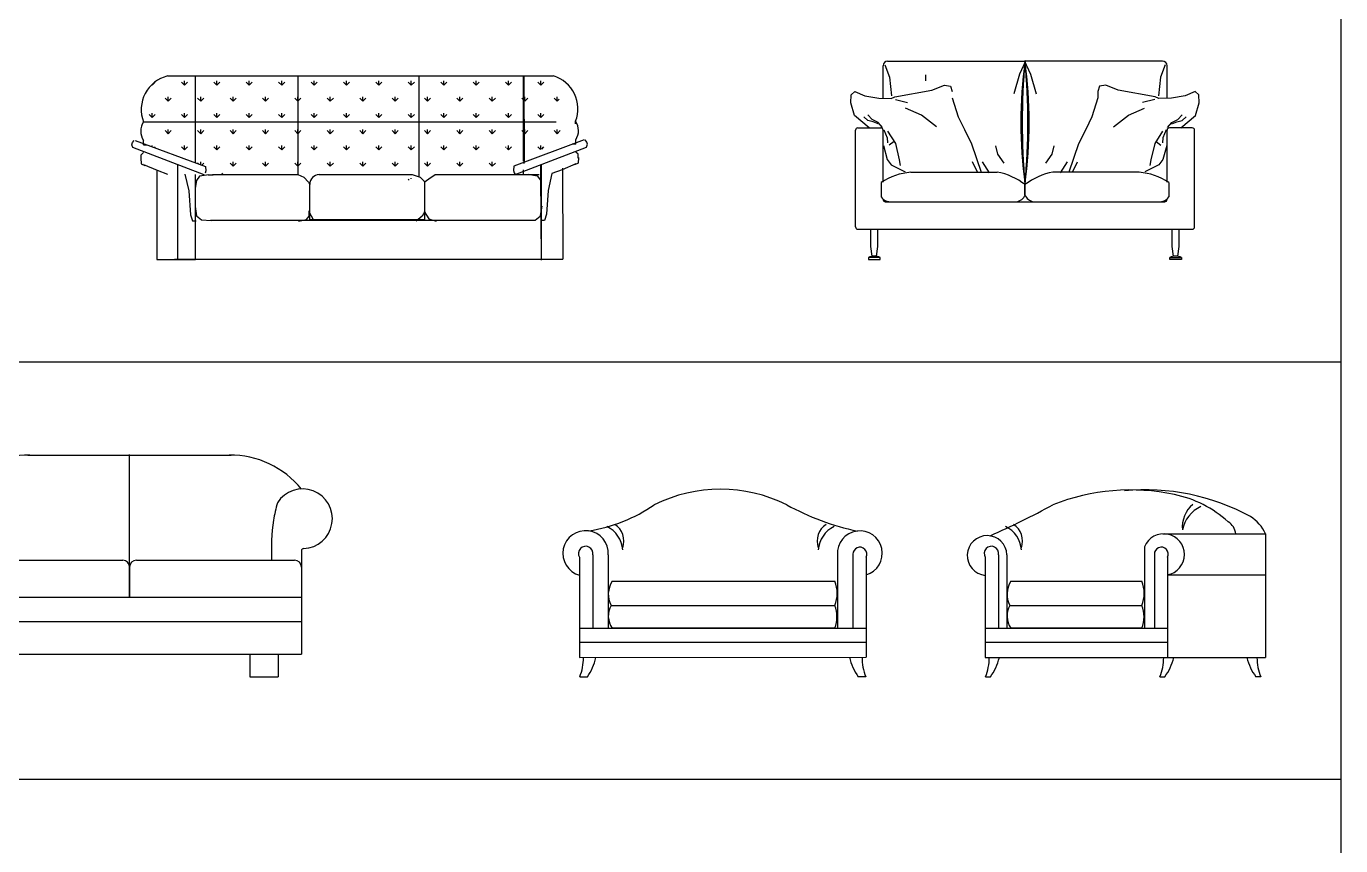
# Model space of a CAD drawing. Header units: millimetres. Extents: x 22852 to 54489, y 38200 to 53043.
# Drawn here: x 48753 to 54489, y 42600 to 46175 of the extents above; entities that cross this region are included whole.
import ezdxf

# ---------------------------------------------------------------- set-up
doc = ezdxf.new("R2010")
doc.units = ezdxf.units.MM
doc.layers.add('www.cad-blocks.net', color=7, linetype='Continuous')

# ---------------------------------------------------------------- blocks, each defined once
blk = doc.blocks.new('A$C7F103E5F')
for p, q in [((87.9, 763.3), (86.3, 764.9)), ((87.9, 763.3), (101.2, 776.6)), ((87.9, 763.3), (87.9, 766.5)), ((155.2, 802.9), (1764.5, 802.9)), ((155.2, 802.9), (275.8, 802.9)), ((229.3, 763.3), (216.1, 776.6)), ((229.3, 763.3), (229.3, 782.1)), ((229.3, 763.3), (242.6, 776.6)), ((275.8, 802.9), (275.8, 424.8)), ((370.7, 763.3), (357.5, 776.6)), ((370.7, 763.3), (370.7, 782.1)), ((370.7, 763.3), (384, 776.6)), ((512.2, 763.3), (498.9, 776.6)), ((512.2, 763.3), (512.2, 782.1)), ((512.2, 763.3), (525.4, 776.6)), ((653.6, 763.3), (640.3, 776.6)), ((653.6, 763.3), (653.6, 782.1)), ((653.6, 763.3), (666.8, 776.6)), ((725.8, 372.9), (725.8, 802.9)), ((725.8, 802.9), (1175.8, 802.9)), ((795, 763.3), (781.7, 776.6)), ((795, 763.3), (795, 782.1)), ((795, 763.3), (808.3, 776.6)), ((936.4, 763.3), (923.2, 776.6)), ((936.4, 763.3), (936.4, 782.1)), ((936.4, 763.3), (949.7, 776.6)), ((1077.8, 763.3), (1064.6, 776.6)), ((1077.8, 763.3), (1077.8, 782.1)), ((1077.8, 763.3), (1091.1, 776.6)), ((1219.3, 763.3), (1206, 776.6)), ((1219.3, 763.3), (1219.3, 782.1)), ((1219.3, 763.3), (1232.5, 776.6)), ((1252, 802.9), (1252, 363.1)), ((1360.7, 763.3), (1347.4, 776.6)), ((1360.7, 763.3), (1360.7, 782.1)), ((1360.7, 763.3), (1373.9, 776.6)), ((1502.1, 763.3), (1488.8, 776.6)), ((1502.1, 763.3), (1502.1, 782.1)), ((1502.1, 763.3), (1515.4, 776.6)), ((1634.7, 772.1), (1630.3, 776.6)), ((1643.5, 763.3), (1634.7, 772.1)), ((1643.5, 763.3), (1643.5, 782.1)), ((1643.5, 763.3), (1656.8, 776.6)), ((1706.8, 799.4), (1709.8, 421.4)), ((1709.5, 431.7), (1709.5, 793.9)), ((1710.8, 802.9), (1711.9, 426.8)), ((1764.5, 802.9), (1839.8, 802.9)), ((1784.9, 763.3), (1771.7, 776.6)), ((1784.9, 763.3), (1784.9, 782.1)), ((1784.9, 763.3), (1798.2, 776.6)), ((158.6, 692.6), (145.3, 705.9)), ((158.6, 692.6), (158.6, 711.3)), ((158.6, 692.6), (171.9, 705.9)), ((300, 692.6), (286.8, 705.9)), ((300, 692.6), (300, 711.3)), ((300, 692.6), (313.3, 705.9)), ((441.4, 692.6), (428.2, 705.9)), ((441.4, 692.6), (441.4, 711.3)), ((441.4, 692.6), (454.7, 705.9)), ((582.9, 692.6), (569.6, 705.9)), ((582.9, 692.6), (582.9, 711.3)), ((582.9, 692.6), (596.1, 705.9)), ((724.3, 692.6), (711, 705.9)), ((724.3, 692.6), (724.3, 711.3)), ((724.3, 692.6), (725.8, 694.1)), ((725.8, 694.1), (737.5, 705.9)), ((865.7, 692.6), (852.5, 705.9)), ((865.7, 692.6), (865.7, 711.3)), ((865.7, 692.6), (879, 705.9)), ((1007.1, 692.6), (993.9, 705.9)), ((1007.1, 692.6), (1007.1, 711.3)), ((1007.1, 692.6), (1020.4, 705.9)), ((1148.6, 692.6), (1135.3, 705.9)), ((1148.6, 692.6), (1148.6, 711.3)), ((1148.6, 692.6), (1161.8, 705.9)), ((1290, 692.6), (1276.7, 705.9)), ((1290, 692.6), (1290, 711.3)), ((1290, 692.6), (1303.2, 705.9)), ((1431.4, 692.6), (1418.1, 705.9)), ((1431.4, 692.6), (1431.4, 711.3)), ((1431.4, 692.6), (1444.7, 705.9)), ((1572.8, 692.6), (1559.6, 705.9)), ((1572.8, 692.6), (1572.8, 711.3)), ((1572.8, 692.6), (1586.1, 705.9)), ((1714.2, 692.6), (1701, 705.9)), ((1714.2, 692.6), (1714.2, 711.3)), ((1714.2, 692.6), (1727.5, 705.9)), ((1855.7, 692.6), (1842.4, 705.9)), ((1855.7, 692.6), (1855.7, 711.3)), ((1855.7, 692.6), (1864.3, 701.2)), ((87.9, 621.9), (74.6, 635.1)), ((87.9, 621.9), (87.9, 640.6)), ((87.9, 621.9), (101.2, 635.1)), ((229.3, 621.9), (216.1, 635.1)), ((229.3, 621.9), (229.3, 640.6)), ((229.3, 621.9), (242.6, 635.1)), ((370.7, 621.9), (357.5, 635.1)), ((370.7, 621.9), (370.7, 640.6)), ((370.7, 621.9), (384, 635.1)), ((512.2, 621.9), (498.9, 635.1)), ((512.2, 621.9), (512.2, 640.6)), ((512.2, 621.9), (525.4, 635.1)), ((653.6, 621.9), (640.3, 635.1)), ((653.6, 621.9), (653.6, 640.6)), ((653.6, 621.9), (666.8, 635.1)), ((795, 621.9), (781.7, 635.1)), ((795, 621.9), (795, 640.6)), ((795, 621.9), (808.3, 635.1)), ((936.4, 621.9), (923.2, 635.1)), ((936.4, 621.9), (936.4, 640.6)), ((936.4, 621.9), (949.7, 635.1)), ((1077.8, 621.9), (1064.6, 635.1)), ((1077.8, 621.9), (1077.8, 640.6)), ((1077.8, 621.9), (1091.1, 635.1)), ((1219.3, 621.9), (1206, 635.1)), ((1219.3, 621.9), (1219.3, 640.6)), ((1219.3, 621.9), (1232.5, 635.1)), ((1360.7, 621.9), (1347.4, 635.1)), ((1360.7, 621.9), (1360.7, 640.6)), ((1360.7, 621.9), (1373.9, 635.1)), ((1502.1, 621.9), (1488.8, 635.1)), ((1502.1, 621.9), (1502.1, 640.6)), ((1502.1, 621.9), (1515.4, 635.1)), ((1635.1, 630.3), (1630.3, 635.1)), ((1643.5, 621.9), (1643.5, 640.6)), ((1643.5, 621.9), (1656.8, 635.1)), ((1784.9, 621.9), (1771.7, 635.1)), ((1784.9, 621.9), (1784.9, 640.6)), ((1784.9, 621.9), (1798.2, 635.1)), ((50.8, 602.9), (1850.8, 602.9)), ((1643.5, 621.9), (1635.1, 630.3)), ((1934.5, 604.3), (1934.5, 593.9)), ((2, 512.2), (10.1, 521.9)), ((14.1, 521.9), (321, 408.1)), ((50.8, 502.9), (50.8, 522.9)), ((158.6, 551.2), (145.3, 564.4)), ((158.6, 551.2), (158.6, 569.9)), ((158.6, 551.2), (171.9, 564.4)), ((300, 551.2), (286.8, 564.4)), ((300, 551.2), (300, 569.9)), ((300, 551.2), (313.3, 564.4)), ((441.4, 551.2), (428.2, 564.4)), ((441.4, 551.2), (441.4, 569.9)), ((441.4, 551.2), (454.7, 564.4)), ((582.9, 551.2), (569.6, 564.4)), ((582.9, 551.2), (582.9, 569.9)), ((582.9, 551.2), (596.1, 564.4)), ((724.3, 551.2), (711, 564.4)), ((724.3, 551.2), (724.3, 569.9)), ((724.3, 551.2), (737.5, 564.4)), ((865.7, 551.2), (852.5, 564.4)), ((865.7, 551.2), (865.7, 569.9)), ((865.7, 551.2), (879, 564.4)), ((1007.1, 551.2), (993.9, 564.4)), ((1007.1, 551.2), (1007.1, 569.9)), ((1007.1, 551.2), (1020.4, 564.4)), ((1148.6, 551.2), (1135.3, 564.4)), ((1148.6, 551.2), (1148.6, 569.9)), ((1148.6, 551.2), (1161.8, 564.4)), ((1290, 551.2), (1276.7, 564.4)), ((1290, 551.2), (1290, 569.9)), ((1290, 551.2), (1303.2, 564.4)), ((1431.4, 551.2), (1418.1, 564.4)), ((1431.4, 551.2), (1431.4, 569.9)), ((1431.4, 551.2), (1444.7, 564.4)), ((1572.8, 551.2), (1559.6, 564.4)), ((1572.8, 551.2), (1572.8, 569.9)), ((1572.8, 551.2), (1586.1, 564.4)), ((1973.3, 524.6), (1666.7, 409.9)), ((1714.2, 551.2), (1701, 564.4)), ((1714.2, 551.2), (1714.2, 569.9)), ((1714.2, 551.2), (1727.5, 564.4)), ((1855.7, 551.2), (1842.4, 564.4)), ((1855.7, 551.2), (1855.7, 569.9)), ((1855.7, 551.2), (1868.9, 564.4)), ((1936.7, 505.4), (1936.6, 525.4)), ((1985.4, 514.9), (1977.3, 524.6)), ((0, 502.6), (2, 512.2)), ((4, 490.4), (0, 502.6)), ((314.9, 371.8), (4, 490.4)), ((40.4, 459), (50.5, 468.6)), ((40.4, 442), (40.4, 459)), ((50.8, 502.9), (65.5, 502.9)), ((87.9, 494.6), (87.9, 499.2)), ((98.2, 490.8), (101.2, 493.7)), ((229.3, 480.5), (216.1, 493.7)), ((229.3, 480.5), (229.3, 499.2)), ((229.3, 480.5), (242.6, 493.7)), ((370.7, 480.5), (357.5, 493.7)), ((370.7, 480.5), (370.7, 499.2)), ((370.7, 480.5), (384, 493.7)), ((512.2, 480.5), (498.9, 493.7)), ((512.2, 480.5), (512.2, 499.2)), ((512.2, 480.5), (525.4, 493.7)), ((653.6, 480.5), (640.3, 493.7)), ((653.6, 480.5), (653.6, 499.2)), ((653.6, 480.5), (666.8, 493.7)), ((795, 480.5), (781.7, 493.7)), ((795, 480.5), (795, 499.2)), ((795, 480.5), (808.3, 493.7)), ((936.4, 480.5), (923.2, 493.7)), ((936.4, 480.5), (936.4, 499.2)), ((936.4, 480.5), (949.7, 493.7)), ((1077.8, 480.5), (1064.6, 493.7)), ((1077.8, 480.5), (1077.8, 499.2)), ((1077.8, 480.5), (1091.1, 493.7)), ((1219.3, 480.5), (1206, 493.7)), ((1219.3, 480.5), (1219.3, 499.2)), ((1219.3, 480.5), (1232.5, 493.7)), ((1360.7, 480.5), (1347.4, 493.7)), ((1360.7, 480.5), (1360.7, 499.2)), ((1360.7, 480.5), (1373.9, 493.7)), ((1502.1, 480.5), (1488.8, 493.7)), ((1502.1, 480.5), (1502.1, 499.2)), ((1502.1, 480.5), (1515.4, 493.7)), ((1633.1, 490.9), (1630.3, 493.7)), ((1643.5, 480.5), (1635.5, 488.5)), ((1643.5, 480.5), (1643.5, 499.2)), ((1643.5, 480.5), (1656.8, 493.7)), ((1672.9, 373.6), (1983.5, 493.1)), ((1783.4, 482), (1771.7, 493.7)), ((1784.9, 482.6), (1784.9, 499.2)), ((1788.4, 483.9), (1798.2, 493.7)), ((1936.7, 505.4), (1921.9, 505.4)), ((1947.2, 461.5), (1937.1, 471.2)), ((1947.3, 444.6), (1947.2, 461.5)), ((1983.5, 493.1), (1987.5, 505.3)), ((1987.5, 505.3), (1985.4, 514.9)), ((38.9, 445), (40.9, 419.5)), ((40.9, 419.5), (56.3, 412.5)), ((50.5, 420.2), (50.8, 420.1)), ((50.5, 417.2), (110.5, 391.6)), ((200.8, 2.9), (200.8, 415.3)), ((290.3, 419.5), (286.8, 423)), ((300, 415.9), (300, 428.5)), ((304.5, 414.2), (313.3, 423)), ((321, 408.1), (323, 388.7)), ((441.4, 409.8), (428.2, 423)), ((441.4, 409.8), (441.4, 428.5)), ((441.4, 409.8), (454.7, 423)), ((582.9, 409.8), (569.6, 423)), ((582.9, 409.8), (582.9, 428.5)), ((582.9, 409.8), (596.1, 423)), ((724.3, 409.8), (711, 423)), ((724.3, 409.8), (724.3, 428.5)), ((724.3, 409.8), (737.5, 423)), ((865.7, 409.8), (852.5, 423)), ((865.7, 409.8), (865.7, 428.5)), ((865.7, 409.8), (879, 423)), ((1007.1, 409.8), (993.9, 423)), ((1007.1, 409.8), (1007.1, 428.5)), ((1007.1, 409.8), (1020.4, 423)), ((1148.6, 409.8), (1135.3, 423)), ((1148.6, 409.8), (1148.6, 428.5)), ((1148.6, 409.8), (1161.8, 423)), ((1290, 409.8), (1276.7, 423)), ((1290, 409.8), (1290, 428.5)), ((1290, 409.8), (1303.2, 423)), ((1431.4, 409.8), (1418.1, 423)), ((1431.4, 409.8), (1431.4, 428.5)), ((1431.4, 409.8), (1444.7, 423)), ((1572.8, 409.8), (1559.6, 423)), ((1572.8, 409.8), (1572.8, 428.5)), ((1572.8, 409.8), (1586.1, 423)), ((1666.7, 409.9), (1664.8, 390.5)), ((1788.1, 0), (1784.8, 412.4)), ((1788.1, 5), (1786.9, 417.5)), ((1937.2, 419.7), (1877.3, 394)), ((1946.9, 422.1), (1931.4, 415.1)), ((1937.2, 422.8), (1936.9, 422.6)), ((1948.7, 447.6), (1946.9, 422.1)), ((109, 392.3), (109, 2.9)), ((110.5, 391.6), (155, 374.5)), ((231.2, 374.5), (247.8, 301.5)), ((281.6, 346.8), (276.2, 313.3)), ((277, 2.9), (277, 372.9)), ((277, 367.3), (278, 366.9)), ((295.6, 365.4), (281.6, 346.8)), ((335.1, 371.9), (295.6, 365.4)), ((323, 388.7), (319, 379)), ((333.2, 371.4), (354, 372.2)), ((352, 372.9), (724.6, 372.9)), ((388.2, 372.9), (724.6, 372.9)), ((395.1, 379), (391.1, 371.8)), ((724.6, 372.9), (750.7, 361.1)), ((750.7, 361.1), (771, 340.3)), ((816.3, 372.9), (1223.5, 372.9)), ((1210.3, 348), (1206, 352.3)), ((1219.3, 354.1), (1219.3, 357.8)), ((1223.5, 372.9), (1257.8, 361.1)), ((1257.8, 361.1), (1276.1, 342.8)), ((1275.2, 340.3), (1295.5, 354.2)), ((1295.5, 354.2), (1323.5, 372.9)), ((1323.5, 372.9), (1777, 372.9)), ((1323.5, 372.9), (1702, 372.9)), ((1664.8, 390.5), (1668.8, 380.8)), ((1668.8, 380.8), (1672.9, 373.6)), ((1709.5, 372.9), (1709.5, 393.5)), ((1728.9, 373.9), (1768.5, 367.5)), ((1768.5, 367.5), (1782.5, 348.9)), ((1782.5, 348.9), (1785.5, 330.8)), ((1785.2, 364.4), (1784.2, 364)), ((1788.1, 0), (1785.2, 370)), ((1787, 369.4), (1786, 369)), ((1788.1, 5), (1787, 375)), ((1832.8, 376.8), (1816.4, 303.7)), ((1877.3, 394), (1832.8, 376.8)), ((1878.8, 400.8), (1879.9, 3.5)), ((247.8, 301.5), (255.8, 197.3)), ((771, 340.3), (776.8, 329.8)), ((776.1, 175.8), (776.1, 331.1)), ((776.1, 255.8), (776.1, 331.1)), ((1276.1, 342.8), (1276.1, 175.8)), ((1816.4, 303.7), (1808.7, 199.5)), ((276.2, 233.2), (282.4, 192.2)), ((1787.1, 230.3), (1781.2, 189.3)), ((1788.2, 235.3), (1782.2, 194.4)), ((255.8, 197.3), (263.9, 170.7)), ((282.4, 192.2), (303.3, 175.5)), ((303.3, 175.5), (346, 172.7)), ((1761, 172.9), (343.2, 172.9)), ((727.6, 169.9), (762.3, 176.8)), ((762.3, 176.8), (773.9, 190.7)), ((773.9, 190.7), (773.9, 215.1)), ((773.9, 208.1), (791.3, 176.8)), ((1276.1, 175.8), (776.1, 175.8)), ((791.3, 176.8), (823.2, 173.3)), ((1266.5, 190.7), (1240.4, 169.9)), ((1278.1, 211.6), (1266.5, 190.7)), ((1275.2, 211.6), (1295.5, 180.3)), ((1295.5, 180.3), (1327.4, 169.9)), ((1781.2, 189.3), (1760.4, 172.4)), ((1800.7, 172.9), (1784.5, 172.8)), ((1808.7, 199.5), (1800.7, 172.9)), ((263.9, 170.7), (280.1, 170.7)), ((109, 2.9), (277, 2.9)), ((1879.9, 2.9), (185.2, 2.9))]:
    blk.add_line(p, q)
for centre, radius, start, end in [((190.5, 657.2), 149.9, 103.52207, 201.26414), ((1796.6, 659.4), 149.9, 338.89764, 73.2177), ((110.5, 562.1), 72.2, 145.68163, 213.80983), ((1876.8, 564.5), 72.2, 326.35195, 34.48016), ((819.1, 329.7), 43.2, 92.43616, 179.05256)]:
    blk.add_arc(centre, radius, start, end)
blk = doc.blocks.new('A$C2A275B23')
for p, q in [((450, 967.2), (1337.7, 967.2)), ((893.8, 347.7), (893.8, 970)), ((143.8, 549.4), (143.8, 98.2)), ((1643.8, 549.4), (1643.8, 98.2)), ((173.8, 508.5), (863.8, 508.5)), ((893.8, 347.7), (893.8, 478.5)), ((893.8, 478.5), (893.8, 347.7)), ((923.8, 508.5), (1613.8, 508.5)), ((143.8, 347.7), (1643.8, 347.7)), ((143.8, 240.6), (1643.8, 240.6)), ((143.8, 98.2), (1643.8, 98.2)), ((236.3, 98.2), (236.3, 0)), ((359.6, 98.2), (359.6, 0)), ((1419.1, 98.2), (1419.1, 0)), ((1542.4, 98.2), (1542.4, 0)), ((236.3, 0), (359.6, 0)), ((1419.1, 0), (1542.4, 0))]:
    blk.add_line(p, q)
for centre, radius, start, end in [((454.3, 568.5), 398.8, 89.38671, 141.12886), ((1333.4, 568.5), 398.8, 38.87114, 90.61329), ((130.1, 689.4), 130.1, 32.49539, 271.5464), ((1648.7, 689.4), 130.1, 272.10967, 147.50461), ((133.8, 549.4), 10, 0, 91.5464), ((1653.8, 549.4), 10, 92.10967, 180), ((173.8, 478.5), 30, 90, 180), ((863.8, 478.5), 30, 0, 90), ((923.8, 478.5), 30, 90, 180), ((1613.8, 478.5), 30, 0, 90)]:
    blk.add_arc(centre, radius, start, end)
for points in [[(239.8, 759.3), (246.2, 733.8), (266.9, 651.9), (266.5, 566.8), (266.1, 508.5)], [(1539, 759.3), (1532.6, 733.8), (1511.8, 651.9), (1512.3, 566.8), (1512.7, 508.5)]]:
    blk.add_open_spline(points, degree=3, knots=[0, 0, 0, 0, 78.594034, 252.992422, 252.992422, 252.992422, 252.992422])
blk = doc.blocks.new('A$C55DE3DD2')
for p, q in [((160.7, 865.1), (762.2, 865.1)), ((763.7, 868.4), (736.4, 807.8)), ((757.3, 868.4), (784.6, 807.8)), ((1360.3, 865.1), (758.8, 865.1)), ((140.7, 702.7), (140.7, 845.1)), ((148.7, 848.8), (169.3, 795.3)), ((326.4, 805.1), (326.4, 778.7)), ((736.4, 807.8), (712.1, 722.9)), ((784.6, 807.8), (808.9, 722.9)), ((1372.3, 848.8), (1351.7, 795.3)), ((1380.3, 702.7), (1380.3, 845.1)), ((169.3, 795.3), (177.5, 712.9)), ((353.5, 737.9), (408.4, 760.2)), ((408.4, 760.2), (434.8, 756.2)), ((434.8, 756.2), (443, 731.8)), ((1086.2, 756.2), (1078, 731.8)), ((1112.6, 760.2), (1086.2, 756.2)), ((1167.4, 737.9), (1112.6, 760.2)), ((1351.7, 795.3), (1343.5, 712.9)), ((0, 683.1), (2, 717.6)), ((2, 717.6), (18.3, 731.8)), ((18.3, 731.8), (61, 713.5)), ((61, 713.5), (121.9, 703.4)), ((121.9, 703.4), (176.8, 701.4)), ((176.8, 701.4), (193, 709.5)), ((193, 709.5), (353.5, 737.9)), ((194.6, 697.3), (248.1, 683.9)), ((443, 705.4), (469.4, 622.2)), ((1078, 705.4), (1051.6, 622.2)), ((1078, 731.8), (1078, 705.4)), ((1328, 709.5), (1167.4, 737.9)), ((1326.4, 697.3), (1272.9, 683.9)), ((1344.2, 701.4), (1328, 709.5)), ((1399.1, 703.4), (1344.2, 701.4)), ((1460, 713.5), (1399.1, 703.4)), ((1502.7, 731.8), (1460, 713.5)), ((1519, 717.6), (1502.7, 731.8)), ((1521, 683.1), (1519, 717.6)), ((16.3, 628.3), (0, 683.1)), ((309.2, 628.6), (238.5, 659.1)), ((1211.7, 628.6), (1282.5, 659.1)), ((1504.7, 628.3), (1521, 683.1)), ((80.7, 573.8), (16.3, 628.3)), ((30.7, 573.8), (130.7, 573.8)), ((75.2, 605.9), (56.9, 622.2)), ((93.5, 610), (75.2, 630.3)), ((97.5, 599.8), (75.2, 605.9)), ((119.9, 597.8), (93.5, 610)), ((119.9, 591.7), (97.5, 599.8)), ((138.2, 575.5), (119.9, 597.8)), ((374.2, 578.9), (309.2, 628.6)), ((469.4, 622.2), (495.8, 567.3)), ((1051.6, 622.2), (1025.2, 567.3)), ((1146.8, 578.9), (1211.7, 628.6)), ((1382.8, 575.5), (1401.1, 597.8)), ((1490.3, 573.8), (1390.3, 573.8)), ((1401.1, 597.8), (1427.5, 610)), ((1401.1, 591.7), (1423.5, 599.8)), ((1423.5, 599.8), (1445.8, 605.9)), ((1427.5, 610), (1445.8, 630.3)), ((1440.3, 573.8), (1504.7, 628.3)), ((1445.8, 605.9), (1464.1, 622.2)), ((20.7, 141.7), (20.7, 563.8)), ((140.7, 337.3), (140.7, 563.8)), ((140.7, 407.7), (140.7, 523.2)), ((144.3, 565.3), (158.5, 530.8)), ((158.5, 530.8), (160.5, 508.5)), ((160.1, 559.8), (194.6, 506.3)), ((495.8, 567.3), (527.4, 504.4)), ((1025.2, 567.3), (993.6, 504.4)), ((1360.8, 559.8), (1326.4, 506.3)), ((1362.5, 530.8), (1360.5, 508.5)), ((1376.7, 565.3), (1362.5, 530.8)), ((1380.3, 337.3), (1380.3, 563.8)), ((1380.3, 407.7), (1380.3, 523.2)), ((1500.3, 141.7), (1500.3, 563.8)), ((142.2, 496.5), (158.5, 435.6)), ((188.8, 514), (167.8, 498.7)), ((194.6, 506.3), (211.8, 433.8)), ((527.4, 504.4), (569.1, 380.4)), ((642.3, 459), (633.2, 495.4)), ((669.6, 419.6), (642.3, 459)), ((851.4, 419.6), (878.7, 459)), ((878.7, 459), (887.8, 495.4)), ((993.6, 504.4), (951.9, 380.4)), ((1326.4, 506.3), (1309.2, 433.8)), ((1332.2, 514), (1353.2, 498.7)), ((1378.8, 496.5), (1362.5, 435.6)), ((158.5, 435.6), (176.8, 413.2)), ((176.8, 413.2), (238, 382.6)), ((211.8, 433.8), (215.6, 408.9)), ((552.8, 380.6), (531.5, 426)), ((605.9, 377.5), (575.5, 426)), ((915.1, 377.5), (945.5, 426)), ((968.2, 380.6), (989.5, 426)), ((1344.2, 413.2), (1283, 382.6)), ((1309.2, 433.8), (1305.4, 408.9)), ((1362.5, 435.6), (1344.2, 413.2)), ((262.3, 380.4), (639.1, 380.4)), ((1258.7, 380.4), (881.9, 380.4)), ((133, 335.9), (133, 272.4)), ((760.3, 281.6), (760.3, 326)), ((760.7, 281.6), (760.7, 326)), ((1388, 335.9), (1388, 272.4)), ((140.7, 261.7), (140.7, 263.9)), ((150.7, 251.7), (1370.3, 251.7)), ((1380.3, 261.7), (1380.3, 263.9)), ((30.7, 131.7), (1490.3, 131.7)), ((88, 56), (88, 128.7)), ((118, 56.5), (118, 128.7)), ((1402.9, 56.5), (1402.9, 128.7)), ((1432.9, 56), (1432.9, 128.7)), ((128.9, 8.1), (77.8, 8.1)), ((77.8, 8.1), (77.8, 0)), ((77.8, 0), (128.9, 0)), ((93, 13.8), (88, 56)), ((113, 13.7), (118, 56.5)), ((128.9, 0), (128.9, 8.1)), ((1392.1, 8.1), (1443.2, 8.1)), ((1392.1, 0), (1392.1, 8.1)), ((1443.2, 0), (1392.1, 0)), ((1407.9, 13.7), (1402.9, 56.5)), ((1427.9, 13.8), (1432.9, 56)), ((1443.2, 8.1), (1443.2, 0))]:
    blk.add_line(p, q)
for centre, radius, start, end in [((160.7, 845.1), 20, 90, 180), ((2722.5, 597), 1980, 172.21755, 187.78245), ((3709.2, 597), 2961.1, 174.80493, 185.19507), ((-1201.5, 597), 1980, 352.21755, 7.78245), ((-2188.2, 597), 2961.1, 354.80493, 5.19507), ((1360.3, 845.1), 20, 0, 90), ((30.7, 563.8), 10, 90, 180), ((130.7, 563.8), 10, 0, 90), ((1390.3, 563.8), 10, 90, 180), ((1490.3, 563.8), 10, 0, 90), ((287.8, 96.1), 285.4, 95.11422, 122.84269), ((592.6, 113.4), 271, 51.67581, 80.13467), ((928.4, 113.4), 271, 99.86533, 128.32419), ((1233.2, 96.1), 285.4, 57.15731, 84.88578), ((173.8, 301.5), 50.1, 215.47572, 275.7474), ((150.7, 261.7), 10, 180, 270), ((717, 298), 46.7, 276.92764, 339.39851), ((804, 298), 46.7, 200.60149, 263.07236), ((1347.2, 301.5), 50.1, 264.2526, 324.52428), ((1370.3, 261.7), 10, 270, 0), ((30.7, 141.7), 10, 180, 270), ((1490.3, 141.7), 10, 270, 0), ((103.3, -43.3), 57.4, 63.5599, 116.4401), ((1417.7, -43.3), 57.4, 63.5599, 116.4401)]:
    blk.add_arc(centre, radius, start, end)
blk = doc.blocks.new('A$C06334F9A')
for p, q in [((72.5, 521.7), (72.5, 442.6)), ((130.3, 532.2), (130.3, 214.1)), ((198.2, 532.2), (198.2, 212.1)), ((1198.2, 532.2), (1198.2, 212)), ((1266, 534.3), (1266, 214.1)), ((1323.4, 522.2), (1323.4, 444.5)), ((72.5, 442.6), (72.5, 83.5)), ((215, 416.5), (1186.4, 416.5)), ((1323.4, 444.5), (1323.4, 85.4)), ((210.5, 311.3), (1186.4, 311.3)), ((72.5, 212.2), (1323.4, 211.9)), ((1186.4, 211.9), (215, 211.9)), ((72.5, 150.4), (1323.4, 150.8)), ((72.5, 83.5), (1323.4, 85.4)), ((73.6, 0), (107.2, 0)), ((1322.3, 0), (1288.7, 0))]:
    blk.add_line(p, q)
for centre, radius, start, end in [((687.9, 168.4), 649.8, 63.57609, 116.42391), ((0.4, 1334.2), 706.9, 279.1615, 304.30665), ((1512.9, 1721.2), 1108.9, 241.10599, 258.16373), ((99.2, 538.2), 99.2, 356.53592, 254.42799), ((142.4, 546.8), 118.9, 3.19852, 65.506), ((179, 592), 87, 340.76476, 56.97077), ((1196.8, 592), 87, 123.02923, 199.23524), ((1233.4, 546.8), 118.9, 114.494, 176.80148), ((1295.9, 538.5), 97.9, 286.30019, 183.71436), ((99.5, 538), 31.5, 349.26197, 211.28882), ((1296.2, 535.3), 30.2, 334.25098, 181.80922), ((302, 360.1), 103.7, 147.06911, 208.07396), ((1061.7, 363.9), 135.3, 337.12259, 22.87741), ((291.6, 265.2), 93.3, 150.35891, 214.78001), ((1062, 261.6), 134, 338.25346, 21.74654), ((-136.3, 85.7), 226.7, 337.79776, 359.4569), ((-82.1, 134), 231.9, 324.69822, 347.45163), ((1478, 134), 231.9, 192.12107, 215.30178), ((1532.2, 85.7), 226.7, 180.07456, 202.20224)]:
    blk.add_arc(centre, radius, start, end)
blk = doc.blocks.new('A$C48686591')
for p, q in [((853.7, 623.8), (1301.5, 623.8)), ((1301.5, 623.8), (1301.5, 83.5)), ((78.6, 521.7), (78.6, 442.6)), ((136.3, 532.2), (136.3, 214.1)), ((173.4, 532.2), (173.4, 212.1)), ((773.8, 567.3), (773.8, 212)), ((816.9, 534.3), (816.9, 214.1)), ((874.2, 522.2), (874.2, 444.5)), ((78.6, 442.6), (78.6, 83.5)), ((190.2, 416.5), (762, 416.5)), ((874.2, 444.5), (874.2, 85.4)), ((874.2, 444.5), (1301.9, 444.5)), ((185.7, 311.3), (762, 311.3)), ((78.6, 212.2), (874.2, 211.9)), ((762, 211.9), (190.2, 211.9)), ((78.6, 150.4), (874.2, 150.8)), ((78.6, 83.5), (1301.5, 83.5)), ((79.7, 0), (100.8, 0)), ((840.7, 0), (861.8, 0)), ((1281.2, 0), (1260.1, 0))]:
    blk.add_line(p, q)
for centre, radius, start, end in [((714.1, -111.1), 926.1, 78.13833, 111.54566), ((777, -141.4), 957.4, 61.35597, 95.43142), ((-1443.4, 4090.9), 3802.9, 293.9504, 298.54729), ((797.1, 293.3), 513.3, 48.26124, 77.92636), ((1068.3, 652.6), 129.9, 129.91869, 185.22428), ((1079.2, 612.1), 143.3, 114.59933, 168.4478), ((1147.4, 555.3), 168.6, 23.96572, 58.33447), ((117.6, 546.8), 118.9, 3.19852, 65.506), ((154.2, 592), 87, 340.76476, 56.97077), ((1102.7, 617.3), 69.2, 5.15263, 58.54897), ((86.7, 529), 86.8, 2.08264, 264.66411), ((857.5, 533.4), 90.4, 280.62903, 157.94959), ((105.5, 538), 31.5, 349.26197, 211.28882), ((847, 535.3), 30.2, 334.25098, 181.80922), ((277.2, 360.1), 103.7, 147.06911, 208.07396), ((637.3, 363.9), 135.3, 337.12259, 22.87741), ((266.8, 265.2), 93.3, 150.35891, 214.78001), ((637.5, 261.6), 134, 338.25346, 21.74654), ((-130.3, 85.7), 226.7, 337.79776, 359.44196), ((-76, 134), 221.9, 322.84809, 346.83868), ((630.8, 85.7), 226.7, 337.79776, 359.44196), ((685, 134), 221.9, 322.84809, 346.83868), ((1436.9, 134), 221.9, 193.16132, 217.15191), ((1491.1, 85.7), 226.7, 180.55804, 202.20224)]:
    blk.add_arc(centre, radius, start, end)
blk = doc.blocks.new('FORMAT')
at = {"color": 155, "true_color": 0x546d8e}
for p, q in [((54489.3, 53043.5), (54489.3, 38200.1)), ((26581.4, 44711.2), (54489.3, 44711.2)), ((26581.4, 42890.2), (54489.3, 42890.2))]:
    blk.add_line(p, q, dxfattribs=at)

msp = doc.modelspace()

# ---------------------------------------------------------------- block references
for name, p in [('A$C55DE3DD2', (52351.1, 45158.3)), ('A$C7F103E5F', (49214, 45155.5)), ('A$C2A275B23', (48309.9, 43337.3)), ('A$C06334F9A', (51094.7, 43337.3)), ('A$C48686591', (52859.4, 43337.3))]:
    msp.add_blockref(name, p)
at = {"layer": 'www.cad-blocks.net'}
msp.add_blockref('FORMAT', (0, 0), dxfattribs=at)

doc.saveas('drawing.dxf')
